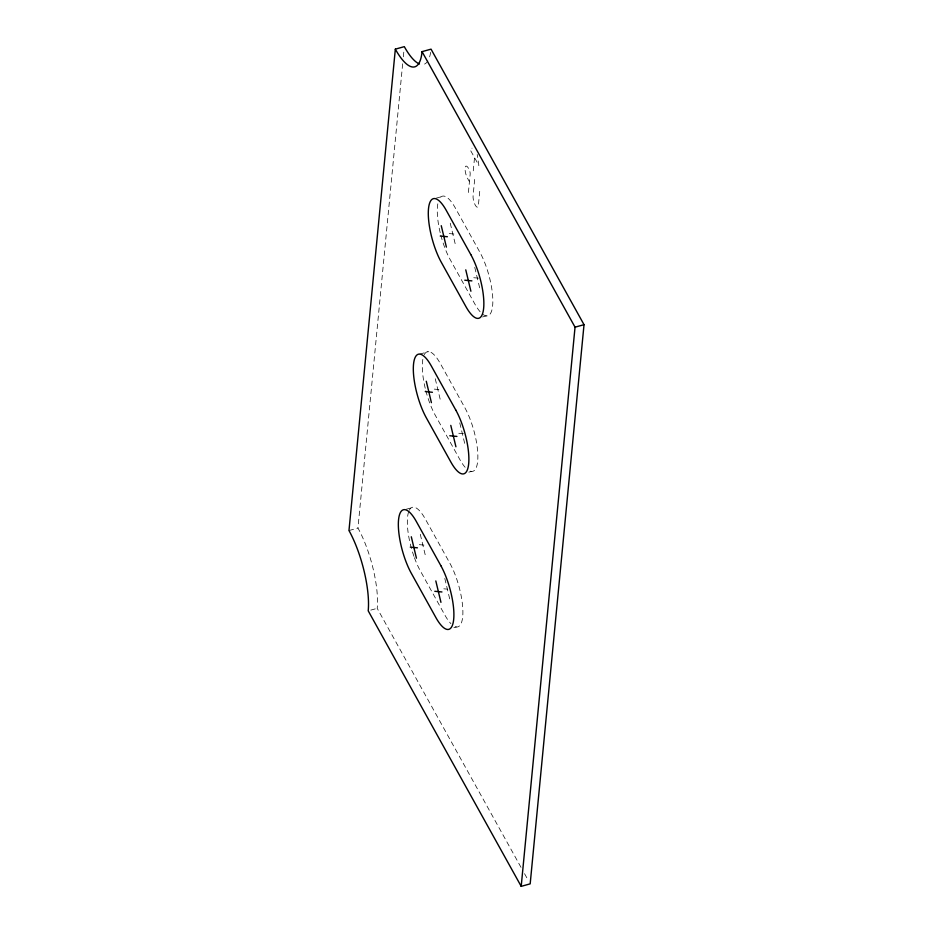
<?xml version="1.0" encoding="UTF-8"?>
<svg xmlns="http://www.w3.org/2000/svg" width="933" height="933" viewBox="0 0 933 933"><rect width="100%" height="100%" fill="white"/><g stroke="black" fill="none" stroke-linecap="round" stroke-linejoin="round"><path stroke-width="0.7" stroke-dasharray="4.67 3.5" d="M521.011 867.352L377.2 608.339A58.721 17.855 74.5 0 0 357.957 528.055L402.776 62.604M403.336 56.796L404.036 49.554M468.401 192.501L470.174 174.191A3.674 1.12 74.5 0 0 468.972 169.176L468.518 168.36A7.546 2.298 74.5 0 0 465.077 168.045A7.546 2.298 74.5 0 0 467.55 178.355L469.136 181.2M473.264 170.821L474.535 157.619L470.197 149.805L472.051 148.172M474.664 179.428L473.078 195.907A6.776 2.064 74.5 0 0 475.294 205.167A6.776 2.064 74.5 0 0 478.372 205.458L479.959 188.967M436.038 198.204L443.735 196.07M482.536 316.963L486.385 315.902M419.768 354.097L428.76 351.613M468.844 472.156L471.41 471.445M406.077 509.29L413.786 507.155M348.977 530.55L357.957 528.055M370.786 610.112L377.2 608.339M453.87 627.699L456.435 626.988M449.239 233.577L456.365 234.241M473.754 277.719L480.88 278.396M434.265 389.119L441.391 389.784M458.779 433.262L465.905 433.938M419.29 544.662L426.416 545.327M443.805 588.816L447.362 589.143M474.839 158.167L478.874 165.433L477.206 154.481M524.544 873.696L528.066 880.052M474.757 267.351L479.889 288.764M450.242 223.209L455.374 244.609M459.771 422.894L464.902 444.306M435.256 378.751L440.388 400.152M444.796 578.437L449.928 599.849M420.282 534.294L425.413 555.695M430.638 52.353A58.721 17.855 74.5 0 1 428.842 58.954M427.862 60.89A58.721 17.855 74.5 0 1 421.658 64.529M414.439 557.712A39.151 11.907 74.5 0 0 420.351 570.914L444.866 615.069A39.151 11.907 74.5 0 0 450.919 623.652M413.949 556.371A39.151 11.907 74.5 0 1 408.701 511.634M409.307 510.199A39.151 11.907 74.5 0 1 425.343 519.075L449.858 563.217A39.151 11.907 74.5 0 1 462.815 609.086A39.151 11.907 74.5 0 1 452.867 625.39M440.819 235.198A39.151 11.907 74.5 0 0 450.312 259.829L474.827 303.983A39.151 11.907 74.5 0 0 480.88 312.567M440.201 232.725A39.151 11.907 74.5 0 1 438.65 200.548M440.784 197.05A39.151 11.907 74.5 0 1 455.304 207.989L479.819 252.132A39.151 11.907 74.5 0 1 492.764 298A39.151 11.907 74.5 0 1 482.816 314.304M425.845 390.74A39.151 11.907 74.5 0 0 435.326 415.372L459.841 459.526A39.151 11.907 74.5 0 0 466.885 469.066M425.226 388.268A39.151 11.907 74.5 0 1 423.675 356.091M424.282 354.657A39.151 11.907 74.5 0 1 440.318 363.532L464.832 407.674A39.151 11.907 74.5 0 1 477.789 453.543A39.151 11.907 74.5 0 1 467.841 469.847"/><path stroke-width="1.4" d="M395.335 49.146L348.977 530.55A58.721 17.855 74.5 0 1 368.208 610.823L521.197 886.35L530.177 883.854L584.023 324.684L431.046 49.157L422.054 51.642A58.721 17.855 74.5 0 1 395.335 49.146L404.316 46.65A58.721 17.855 74.5 0 0 419.477 63.98M521.197 886.35L575.043 327.168L422.054 51.642M575.043 327.168L584.023 324.684M440.259 236.061L447.385 236.737M464.774 280.215L471.9 280.88M425.273 391.603L432.411 392.28M449.788 435.758L456.913 436.422M410.298 547.146L417.424 547.823M434.813 591.3L441.939 591.965M465.765 269.847L470.897 291.248M441.251 225.693L446.382 247.105M450.791 425.39L455.922 446.79M426.276 381.235L431.408 402.648M435.816 580.932L440.947 602.345M411.301 536.778L416.433 558.191M470.827 254.627L446.312 210.473A39.151 11.907 74.5 0 0 428.492 208.805A39.151 11.907 74.5 0 0 441.321 262.325L465.835 306.467A39.151 11.907 74.5 0 0 483.656 308.147A39.151 11.907 74.5 0 0 470.827 254.627M455.852 410.17L431.338 366.016A39.151 11.907 74.5 0 0 413.517 364.348A39.151 11.907 74.5 0 0 426.346 417.867L450.861 462.022A39.151 11.907 74.5 0 0 468.681 463.689A39.151 11.907 74.5 0 0 455.852 410.17M440.877 565.713L416.363 521.559A39.151 11.907 74.5 0 0 398.543 519.891A39.151 11.907 74.5 0 0 411.371 573.41L435.886 617.564A39.151 11.907 74.5 0 0 453.695 619.232A39.151 11.907 74.5 0 0 440.877 565.713"/></g></svg>
